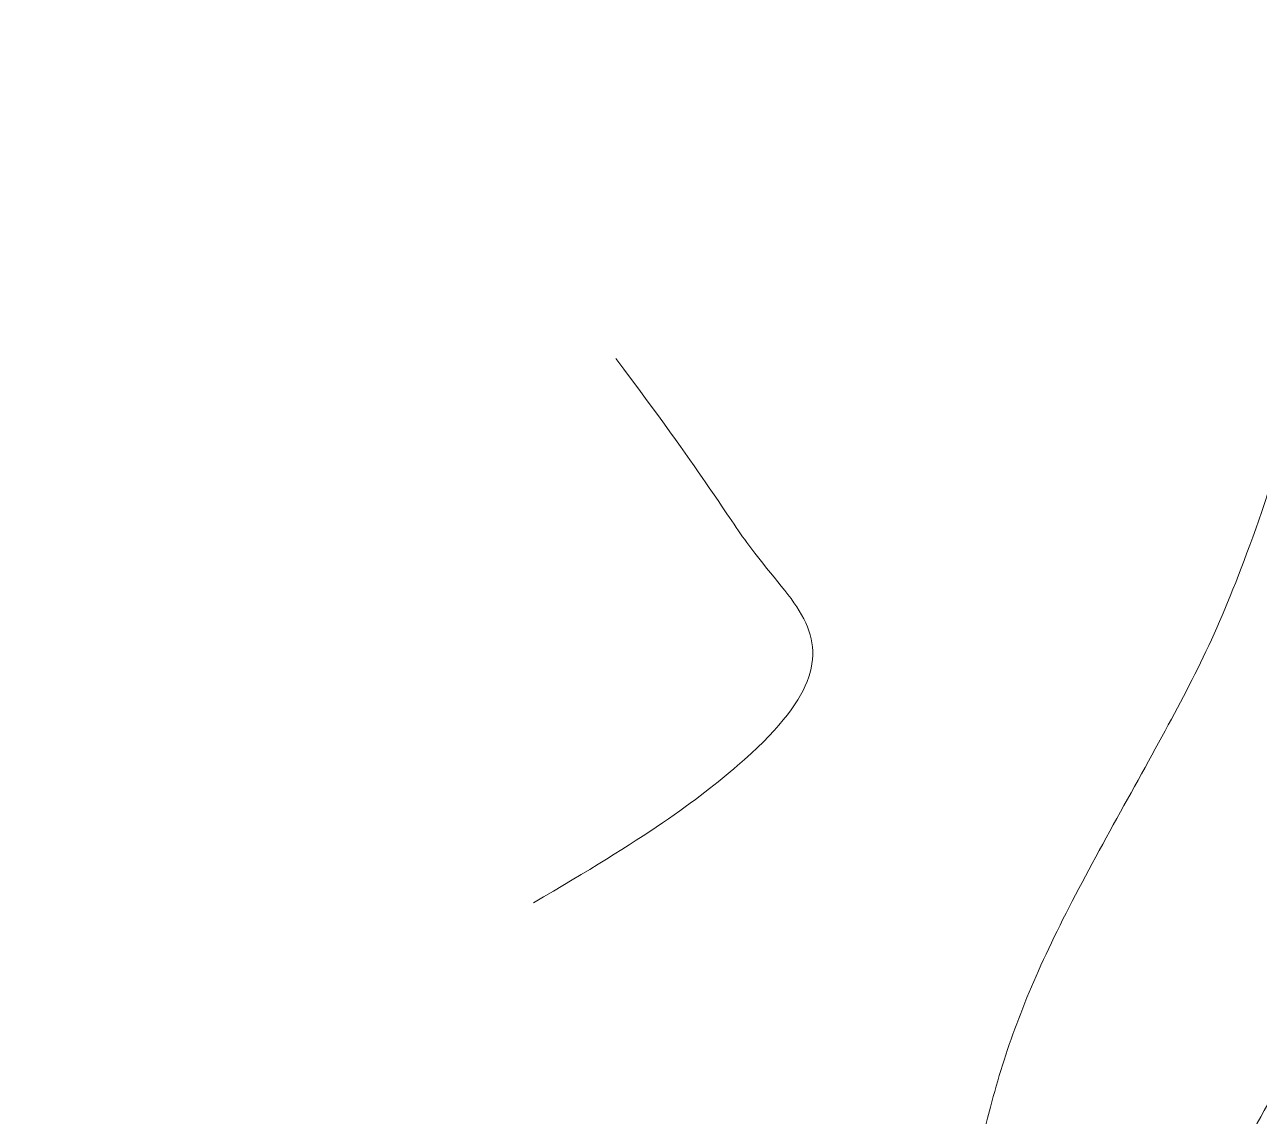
# Model space of a CAD drawing. Header units: millimetres. Extents: x -2123 to 34701, y -1286 to 835.
# Drawn here: x -218.8 to -73.4, y 400.8 to 529.4 of the extents above; entities that cross this region are included whole.
import ezdxf

# ---------------------------------------------------------------- set-up
doc = ezdxf.new("R2010")
doc.units = ezdxf.units.MM
doc.layers.add('Горизонталі', color=7, linetype='Continuous', lineweight=18)

msp = doc.modelspace()

# ---------------------------------------------------------------- linework, layer by layer
at = {"layer": 'Горизонталі', "color": 0}
for points, knots in [([(-50.59, 529.418), (-51.071, 528.896), (-55.252, 524.086), (-60.194, 513.565), (-74.375, 466.072), (-82.989, 448.36), (-98.234, 421.955), (-105.212, 403.722), (-109.263, 381.889), (-119.167, 367.933), (-140.263, 359.435), (-154.621, 355.588), (-170.651, 346.323), (-173.866, 344.819, 249), (-178.204, 334.38, 249), (-169.824, 321.496, 249), (-171.046, 309.727, 249), (-181.05, 296.285, 249), (-215.776, 276.236, 249), (-216.386, 275.884, 249), (-217.005, 275.527, 249), (-217.634, 275.167, 249), (-218.029, 274.94, 249), (-218.427, 274.712, 249), (-218.83, 274.482, 249)], [10.8754106, 10.8754106, 10.8754106, 10.8754106, 11, 12, 13, 14, 15, 16, 17, 18, 19, 20, 20, 20, 21, 22, 23, 24, 24, 24, 24.017573, 24.017573, 24.017573, 24.0286124, 24.0286124, 24.0286124, 24.0286124]), ([(95.551, 508.478), (89.987, 512.71), (75.298, 514.216), (55.304, 512.427), (35.449, 505.796), (33.26, 504.939), (10.751, 503.138), (-7.481, 503.138), (-24.363, 499.987), (-38.768, 488.733), (-45.746, 473.877), (-59.927, 426.383), (-68.541, 408.671), (-83.786, 382.266), (-90.764, 364.034), (-94.815, 342.2), (-104.719, 328.245), (-125.815, 319.746), (-140.173, 315.899), (-156.203, 306.635), (-159.418, 305.131, 249), (-163.756, 294.691, 249), (-155.376, 281.808, 249), (-156.598, 270.039, 249), (-166.602, 256.596, 249), (-201.328, 236.547, 249)], [3.2565899, 3.2565899, 3.2565899, 3.2565899, 4, 5, 6, 7, 8, 9, 10, 11, 12, 13, 14, 15, 16, 17, 18, 19, 20, 20, 20, 21, 22, 23, 24, 24, 24, 24]), ([(-155.213, 226.947), (-137.228, 237.331), (-120.488, 246.996), (-110.484, 260.439), (-109.262, 272.207), (-112.107, 282.824), (-112.107, 295.879), (-102.203, 308.934), (-84.196, 323.565), (-75.794, 338.118), (-70.668, 357.245), (-61.237, 378.711), (-49.314, 399.363), (-41.854, 406.822), (-33.776, 417.651), (-27.474, 434.533), (-18.02, 443.987), (5.501, 457.567), (21.148, 461.759), (35.763, 476.374), (51.607, 483.039), (65.3, 483.039), (74.116, 483.039), (81.63, 470.024), (90.998, 449.651), (102.815, 432.019), (115.945, 425.829), (128.211, 429.116), (139.392, 429.116), (143.626, 418.53), (143.626, 402.399), (139.499, 382.891), (134.997, 357.193), (131.621, 333.934), (122.898, 313.97), (116.083, 301.893), (113.274, 295.351)], [0, 0, 0, 0, 1, 2, 3, 4, 5, 6, 7, 8, 9, 10, 11, 12, 13, 14, 15, 16, 17, 18, 19, 20, 21, 22, 23, 24, 25, 26, 27, 28, 29, 30, 31, 32, 33, 33.826839, 33.826839, 33.826839, 33.826839])]:
    msp.add_open_spline(points, degree=3, knots=knots, dxfattribs=at)
msp.add_open_spline([(-149.174, 490.072), (-138.932, 476.454), (-133.709, 467.408), (-126.213, 459.912), (-125.202, 452.37), (-132.855, 442.916), (-145.91, 433.462), (-158.899, 425.963)], degree=3, dxfattribs=at)

doc.saveas('drawing.dxf')
